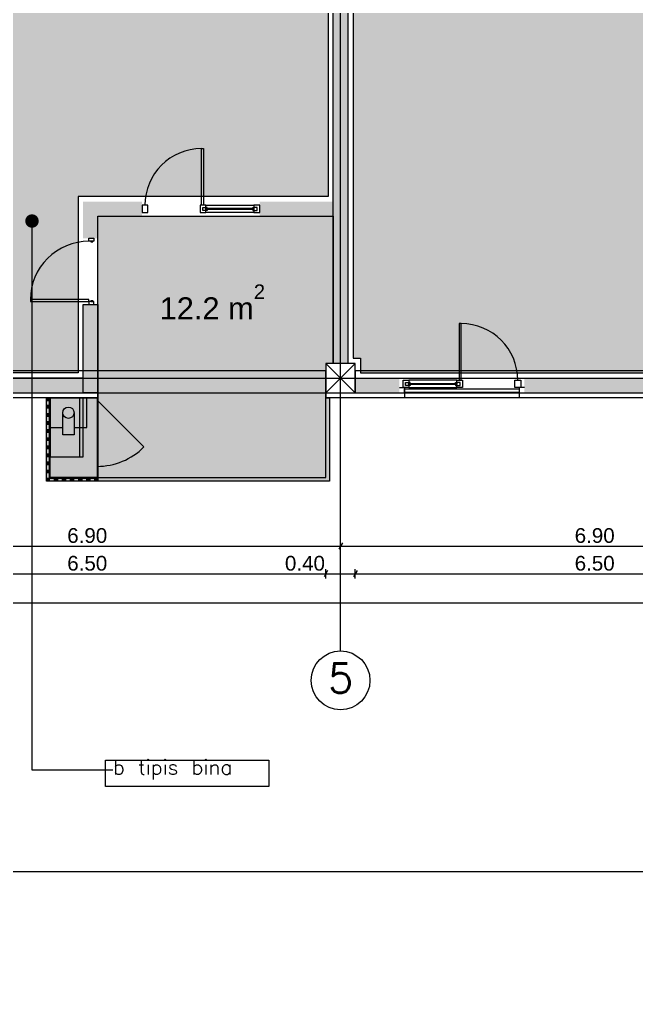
# Model space of a CAD drawing. Header units: millimetres. Extents: x 476244520 to 476657119, y 4620824743 to 4621446928.
# Drawn here: x 476413588 to 476421979, y 4621100136 to 4621113350 of the extents above; entities that cross this region are included whole.
import ezdxf

# ---------------------------------------------------------------- set-up
doc = ezdxf.new("R2010")
doc.units = ezdxf.units.MM
doc.header["$MEASUREMENT"] = 0
for name, color, linetype, lineweight in [('0_Pen_No__42_Pen_No__250_Pen_No__5', 5, 'Continuous', 0), ('2D Drafting - General_Pen_No__1_Pen_No__7', 7, 'Continuous', 0), ('2D Drafting - General_Pen_No__250_Pen_No__7_Pen_No__250', 7, 'Continuous', 0), ('2D Drafting - General_Pen_No__250_Pen_No__7_Pen_No__7', 7, 'Continuous', 0), ('2D Drafting - General_Pen_No__7_Pen_No__250', 7, 'Continuous', 0), ('2D Drafting - General_Pen_No__7_Pen_No__7_Pen_No__7', 7, 'Continuous', 0), ('Annotation - Text_Pen_No__7_Pen_No__5', 5, 'Continuous', 0), ('Doors_Pen_No__7_Pen_No__7_Pen_No__7', 7, 'Continuous', 0), ('G-Anno-Nplt_Pen_No__151', 151, 'Continuous', 0), ('G-Anno-Nplt_Pen_No__255', 255, 'Continuous', 0), ('G-Anno-Nplt_Pen_No__4', 7, 'Continuous', 0), ('G-Anno-Nplt_Pen_No__7', 7, 'Continuous', 0), ('gegmebi_Pen_No__1_Pen_No__7', 7, 'Continuous', 0), ('kar-panjara_Pen_No__7_Pen_No__7_Pen_No__7', 7, 'Continuous', 0), ('New_2D Drafting - General_Pen_No__250_Pen_No__7_Pen_No__255', 255, 'Continuous', 0), ('New_2D Drafting - General_Pen_No__2_Pen_No__250', 7, 'Continuous', 0), ('New_2D Drafting - General_Pen_No__30_Pen_No__9_Pen_No__9_Pen_No__255', 255, 'Continuous', 0), ('New_2D Drafting - General_Pen_No__30_Pen_No__9_Pen_No__9_Pen_No__7', 7, 'Continuous', 0), ('New_reg_nak_Pen_No__250', 7, 'Continuous', 0), ('New_reg_nak_Pen_No__7', 7, 'Continuous', 0), ('New_Structural - Bearing_Pen_No__1', 1, 'Continuous', 0), ('New_Structural - Bearing_Pen_No__250', 7, 'Continuous', 0), ('zoma_Pen_No__142', 142, 'Continuous', 0), ('zoma_Pen_No__5_Pen_No__5', 5, 'Continuous', 0)]:
    doc.layers.add(name, color=color, linetype=linetype, lineweight=lineweight)
doc.layers.add('zoma', color=7, linetype='Continuous')
doc.styles.add('GENERATED_STYLE_1', font='arial.ttf')
doc.styles.add('GENERATED_STYLE_2', font='arial.ttf')
doc.linetypes.add('Break', pattern='A,0,[1,A-4 бѓЎбѓђбѓ®бѓљбѓ\x98 - nikas1.Shx,S=15.679026,R=0,X=0,Y=0],-1975.557214,0', length=1975.557214)
doc.dimstyles.new('GENERATED_STYLE__1', dxfattribs={"dimtxt": 200, "dimasz": 64.421331, "dimexe": 0.18, "dimexo": 3, "dimgap": 0.09, "dimtad": 1, "dimtih": 1, "dimtoh": 1, "dimlfac": 0.001, "dimzin": 0, "dimdsep": 46, "dimtxsty": 'GENERATED_STYLE_2', "dimblk": 'ARROWHEAD_2', "dimblk1": 'ARROWHEAD_2', "dimblk2": 'ARROWHEAD_2', "dimcen": 0.09, "dimclrd": 142, "dimclre": 142, "dimclrt": 142, "dimadec": 0, "dimazin": 0, "dimtfac": 1, "dimtdec": 4, "dimtmove": 0, "dimatfit": 3, "dimfxl": 1, "dimtolj": 1, "dimtzin": 0, "dimarcsym": 0})
doc.dimstyles.new('GENERATED_STYLE__18', dxfattribs={"dimtxt": 0.18, "dimasz": 364.8, "dimexe": 0.18, "dimexo": 0.0625, "dimgap": 0.09, "dimtad": 0, "dimtih": 1, "dimtoh": 1, "dimdec": 4, "dimzin": 0, "dimdsep": 46, "dimcen": 0.09, "dimadec": 0, "dimazin": 0, "dimtfac": 1, "dimtdec": 4, "dimtmove": 0, "dimatfit": 3, "dimldrblk": 'ARROWHEAD_11', "dimfxl": 1, "dimtolj": 1, "dimtzin": 0, "dimarcsym": 0})
doc.dimstyles.new('GENERATED_STYLE__2', dxfattribs={"dimtxt": 200, "dimasz": 64.421331, "dimexe": 0.18, "dimexo": 3, "dimgap": 0.09, "dimtad": 1, "dimtih": 1, "dimtoh": 1, "dimlfac": 0.001, "dimzin": 0, "dimdsep": 46, "dimtxsty": 'GENERATED_STYLE_2', "dimblk": 'ARROWHEAD_2', "dimblk1": 'ARROWHEAD_2', "dimblk2": 'ARROWHEAD_2', "dimcen": 0.09, "dimclrd": 142, "dimclre": 142, "dimclrt": 142, "dimadec": 0, "dimazin": 0, "dimtfac": 1, "dimtdec": 4, "dimtmove": 2, "dimatfit": 3, "dimfxl": 1, "dimtolj": 1, "dimtzin": 0, "dimarcsym": 0})

# ---------------------------------------------------------------- blocks, each defined once
blk = doc.blocks.new('*D300', base_point=(476844527, 4621385791))
at = {"layer": 'zoma_Pen_No__142', "color": 142, "linetype": 'Continuous', "lineweight": 0, "transparency": 16777216}
for p, q in [((476411279, 4621086634), (476411230, 4621086550)), ((476411254, 4621086528), (476411254, 4621086655)), ((476411254, 4621086592), (476417754, 4621086592)), ((476417779, 4621086634), (476417730, 4621086550)), ((476417754, 4621086528), (476417754, 4621086655))]:
    blk.add_line(p, q, dxfattribs=at)
at = {"layer": 'zoma_Pen_No__142', "color": 142, "lineweight": 0, "transparency": 16777216, "char_height": 200, "attachment_point": 7, "style": 'GENERATED_STYLE_2'}
for s, insert in [('\\A1;{\\pql;\\fArial CYR|b0|i0|c204|p34;6.50}', (476414238, 4621086632)), ('\\A1;{\\pql;\\fArial CYR|b0|i0|c204|p34;0.40}', (476417198, 4621086632))]:
    blk.add_mtext(s, dxfattribs=dict(at, insert=insert))
blk = doc.blocks.new('ARROWHEAD_2')
at = {"color": 0, "linetype": 'Continuous', "lineweight": 0}
for p, q in [((0, 0), (-1, 0)), ((-0.38, -0.66), (0.38, 0.66))]:
    blk.add_line(p, q, dxfattribs=at)
blk = doc.blocks.new('*D301', base_point=(476844527, 4621385791))
at = {"layer": 'zoma_Pen_No__142', "color": 142, "linetype": 'Continuous', "lineweight": 0, "transparency": 16777216}
for p, q in [((476417779, 4621086634), (476417730, 4621086550)), ((476417754, 4621086528), (476417754, 4621086655)), ((476417754, 4621086592), (476418154, 4621086592)), ((476418179, 4621086634), (476418130, 4621086550)), ((476418154, 4621086528), (476418154, 4621086655))]:
    blk.add_line(p, q, dxfattribs=at)
blk = doc.blocks.new('*D302', base_point=(476844527, 4621385791))
at = {"layer": 'zoma_Pen_No__142', "color": 142, "linetype": 'Continuous', "lineweight": 0, "transparency": 16777216}
for p, q in [((476418179, 4621086634), (476418130, 4621086550)), ((476418154, 4621086528), (476418154, 4621086655)), ((476418154, 4621086592), (476424654, 4621086592)), ((476424679, 4621086634), (476424630, 4621086550)), ((476424654, 4621086528), (476424654, 4621086655))]:
    blk.add_line(p, q, dxfattribs=at)
at = {"layer": 'zoma_Pen_No__142', "color": 142, "lineweight": 0, "transparency": 16777216, "char_height": 200, "attachment_point": 7, "style": 'GENERATED_STYLE_2'}
for s, insert in [('\\A1;{\\pql;\\fArial CYR|b0|i0|c204|p34;6.50}', (476421138, 4621086632)), ('\\A1;{\\pql;\\fArial CYR|b0|i0|c204|p34;0.40}', (476424098, 4621086632))]:
    blk.add_mtext(s, dxfattribs=dict(at, insert=insert))
blk = doc.blocks.new('*D417', base_point=(476844527, 4621385791))
at = {"layer": 'zoma_Pen_No__142', "color": 142, "linetype": 'Continuous', "lineweight": 0, "transparency": 16777216}
for p, q in [((476411079, 4621106235), (476411030, 4621106150)), ((476411054, 4621106129), (476411054, 4621106256)), ((476417979, 4621106235), (476417930, 4621106150)), ((476417954, 4621106129), (476417954, 4621106256)), ((476411054, 4621106192), (476417954, 4621106192))]:
    blk.add_line(p, q, dxfattribs=at)
at = {"layer": 'zoma_Pen_No__142', "color": 142, "lineweight": 0, "transparency": 16777216, "insert": (476414238, 4621106232), "char_height": 200, "attachment_point": 7, "style": 'GENERATED_STYLE_2'}
blk.add_mtext('\\A1;{\\pql;\\fArial CYR|b0|i0|c204|p34;6.90}', dxfattribs=at)
blk = doc.blocks.new('*D418', base_point=(476844527, 4621385791))
at = {"layer": 'zoma_Pen_No__142', "color": 142, "linetype": 'Continuous', "lineweight": 0, "transparency": 16777216}
for p, q in [((476417979, 4621106235), (476417930, 4621106150)), ((476417954, 4621106129), (476417954, 4621106256)), ((476424879, 4621106235), (476424830, 4621106150)), ((476424854, 4621106129), (476424854, 4621106256)), ((476417954, 4621106192), (476424854, 4621106192))]:
    blk.add_line(p, q, dxfattribs=at)
at = {"layer": 'zoma_Pen_No__142', "color": 142, "lineweight": 0, "transparency": 16777216, "insert": (476421138, 4621106232), "char_height": 200, "attachment_point": 7, "style": 'GENERATED_STYLE_2'}
blk.add_mtext('\\A1;{\\pql;\\fArial CYR|b0|i0|c204|p34;6.90}', dxfattribs=at)
blk = doc.blocks.new('*D469', base_point=(476844527, 4621385791))
at = {"layer": 'zoma_Pen_No__142', "color": 142, "linetype": 'Continuous', "lineweight": 0, "transparency": 16777216}
for p, q in [((476411279, 4621105858), (476411230, 4621105773)), ((476411254, 4621105752), (476411254, 4621105879)), ((476417779, 4621105858), (476417730, 4621105773)), ((476417754, 4621105752), (476417754, 4621105879)), ((476411254, 4621105815), (476417754, 4621105815))]:
    blk.add_line(p, q, dxfattribs=at)
at = {"layer": 'zoma_Pen_No__142', "color": 142, "lineweight": 0, "transparency": 16777216, "char_height": 200, "attachment_point": 7, "style": 'GENERATED_STYLE_2'}
for s, insert in [('\\A1;{\\pql;\\fArial CYR|b0|i0|c204|p34;6.50}', (476414238, 4621105855)), ('\\A1;{\\pql;\\fArial CYR|b0|i0|c204|p34;0.40}', (476417198, 4621105855))]:
    blk.add_mtext(s, dxfattribs=dict(at, insert=insert))
blk = doc.blocks.new('*D470', base_point=(476844527, 4621385791))
at = {"layer": 'zoma_Pen_No__142', "color": 142, "linetype": 'Continuous', "lineweight": 0, "transparency": 16777216}
for p, q in [((476417779, 4621105858), (476417730, 4621105773)), ((476417754, 4621105752), (476417754, 4621105879)), ((476418179, 4621105858), (476418130, 4621105773)), ((476418154, 4621105752), (476418154, 4621105879)), ((476417754, 4621105815), (476418154, 4621105815))]:
    blk.add_line(p, q, dxfattribs=at)
blk = doc.blocks.new('*D471', base_point=(476844527, 4621385791))
at = {"layer": 'zoma_Pen_No__142', "color": 142, "linetype": 'Continuous', "lineweight": 0, "transparency": 16777216}
for p, q in [((476418179, 4621105858), (476418130, 4621105773)), ((476418154, 4621105752), (476418154, 4621105879)), ((476424679, 4621105858), (476424630, 4621105773)), ((476424654, 4621105752), (476424654, 4621105879)), ((476418154, 4621105815), (476424654, 4621105815))]:
    blk.add_line(p, q, dxfattribs=at)
at = {"layer": 'zoma_Pen_No__142', "color": 142, "lineweight": 0, "transparency": 16777216, "char_height": 200, "attachment_point": 7, "style": 'GENERATED_STYLE_2'}
for s, insert in [('\\A1;{\\pql;\\fArial CYR|b0|i0|c204|p34;6.50}', (476421138, 4621105855)), ('\\A1;{\\pql;\\fArial CYR|b0|i0|c204|p34;0.40}', (476424098, 4621105855))]:
    blk.add_mtext(s, dxfattribs=dict(at, insert=insert))
blk = doc.blocks.new('*D475', base_point=(476844527, 4621385791))
at = {"layer": 'zoma_Pen_No__142', "color": 142, "linetype": 'Continuous', "lineweight": 0, "transparency": 16777216}
for p, q in [((476390179, 4621105462), (476390130, 4621105377)), ((476390154, 4621105356), (476390154, 4621105483)), ((476431930, 4621105377), (476431979, 4621105462)), ((476431954, 4621105356), (476431954, 4621105483)), ((476390113, 4621105419), (476390154, 4621105419)), ((476390154, 4621105419), (476431954, 4621105419)), ((476431954, 4621105419), (476431996, 4621105419))]:
    blk.add_line(p, q, dxfattribs=at)
at = {"layer": 'zoma_Pen_No__142', "color": 142, "lineweight": 0, "transparency": 16777216, "insert": (476411278, 4621105459), "char_height": 200, "attachment_point": 7, "style": 'GENERATED_STYLE_2'}
blk.add_mtext('\\A1;{\\pql;\\fArial CYR|b0|i0|c204|p34;41.80}', dxfattribs=at)
blk = doc.blocks.new('ARROWHEAD_11')
at = {"color": 0, "linetype": 'Continuous', "lineweight": 0}
blk.add_line((0, 0), (-1, 0), dxfattribs=at)
at = {"color": 0, "linetype": 'Continuous', "lineweight": 0, "const_width": 0.25, "flags": 128}
blk.add_lwpolyline([(-0.125, 0, 1), (0.125, 0, 1)], format="xyb", close=True, dxfattribs=at)

msp = doc.modelspace()

# ---------------------------------------------------------------- hatches: boundary and pattern name
at = {"layer": '2D Drafting - General_Pen_No__250_Pen_No__7_Pen_No__7', "linetype": 'Continuous', "lineweight": 0}
for points in [[(476418054.207, 4621108674.633), (476417854.207, 4621108674.633), (476417854.207, 4621115174.633), (476418054.207, 4621115174.633)], [(476414454.207, 4621110874.633), (476414654.207, 4621110874.633), (476414654.207, 4621110374.63), (476414454.207, 4621110374.63)], [(476414654.207, 4621110674.633), (476414654.207, 4621110874.633), (476415254.48, 4621110874.633), (476415254.48, 4621110674.633)], [(476416854.478, 4621110674.633), (476417854.207, 4621110674.633), (476417854.207, 4621110874.633), (476416854.478, 4621110874.633)], [(476414654.207, 4621109474.63), (476414654.207, 4621108274.574), (476414454.207, 4621108274.574), (476414454.207, 4621109474.63)], [(476413453.992, 4621108474.633), (476413453.992, 4621108274.574), (476414454.207, 4621108274.574), (476414454.207, 4621108474.633)], [(476418154.207, 4621108274.634), (476418154.207, 4621108474.634), (476418754.207, 4621108474.634), (476418754.207, 4621108274.634)], [(476420454.208, 4621108274.633), (476422354.217, 4621108274.633), (476422354.217, 4621108474.58), (476420454.208, 4621108474.58)], [(476414004.204, 4621107124.662), (476414004.204, 4621108204.639), (476413994.204, 4621108204.639), (476413994.204, 4621107124.662)], [(476414654.204, 4621108204.633), (476414644.204, 4621108204.633), (476414644.204, 4621108174.633), (476414654.204, 4621108174.633)], [(476414654.204, 4621107274.634), (476414644.204, 4621107274.634), (476414644.204, 4621107124.684), (476414654.204, 4621107124.684)], [(476414654.109, 4621107124.662), (476413994.204, 4621107124.662), (476413994.204, 4621107114.662), (476414654.109, 4621107114.662)]]:
    msp.add_hatch(color=7, dxfattribs=at).paths.add_polyline_path(points)
at = {"layer": 'G-Anno-Nplt_Pen_No__151', "linetype": 'Continuous', "lineweight": 0, "true_color": 0x1f2f3f}
msp.add_hatch(color=169, dxfattribs=at).paths.add_polyline_path([(476417884.207, 4621125504.633), (476417884.207, 4621119144.633), (476417684.207, 4621119144.633), (476417684.207, 4621118844.633), (476417384.207, 4621118844.633), (476417384.207, 4621117983.615), (476417784.207, 4621117983.615), (476417784.207, 4621115644.633), (476417684.207, 4621115644.633), (476417684.207, 4621115104.633), (476417784.207, 4621115104.633), (476417784.207, 4621110944.575), (476414384.207, 4621110944.575), (476414384.207, 4621108544.574), (476411624.207, 4621108544.574), (476411624.207, 4621109194.763), (476411224.207, 4621109194.763), (476411224.207, 4621115104.633), (476411324.207, 4621115104.633), (476411324.207, 4621115644.633), (476411224.207, 4621115644.633), (476411224.207, 4621116931.925), (476411154.207, 4621116931.925), (476411154.207, 4621118674.633), (476411254.207, 4621118674.633), (476411254.207, 4621118924.633), (476411554.207, 4621118924.633), (476411554.207, 4621119945.651), (476411154.207, 4621119945.651), (476411154.207, 4621120547.903), (476411224.207, 4621120547.903), (476411224.207, 4621124604.636), (476414724.207, 4621124604.636), (476414724.207, 4621125704.633), (476417684.207, 4621125704.633), (476417684.207, 4621125504.633)])
h = msp.add_hatch(color=169, dxfattribs=at)
h.paths.add_polyline_path([(476418054.207, 4621115574.633), (476418154.207, 4621115574.633), (476418154.207, 4621115174.633), (476418124.207, 4621115174.633), (476418054.207, 4621115174.633), (476418054.207, 4621114033.845), (476418124.207, 4621114033.845), (476418124.207, 4621108744.633), (476418224.207, 4621108744.633), (476418224.207, 4621108544.633), (476424584.207, 4621108544.633), (476424584.207, 4621108744.633), (476424784.207, 4621108744.633), (476424784.207, 4621110044.633), (476431684.207, 4621110044.633), (476431684.207, 4621115104.633), (476430764.019, 4621115104.633), (476430764.019, 4621115644.633), (476431684.207, 4621115644.633), (476431684.207, 4621118604.633), (476431484.207, 4621118604.633), (476431484.207, 4621118707.891), (476425124.207, 4621118707.891), (476425124.207, 4621118604.633), (476424824.137, 4621118604.633), (476424824.137, 4621118307.89), (476423994.019, 4621118307.89), (476423994.019, 4621118707.891), (476420800.56, 4621118707.891), (476420800.56, 4621118777.891), (476418894.395, 4621118777.891), (476418894.395, 4621118377.891), (476418054.207, 4621118377.891)])
h.paths.add_polyline_path([(476424654.207, 4621115174.633), (476425054.207, 4621115174.633), (476425054.207, 4621115574.633), (476424654.207, 4621115574.633)], flags=0)
at = {"layer": 'G-Anno-Nplt_Pen_No__255', "linetype": 'Continuous', "lineweight": 0, "true_color": 0x3f3f3f}
msp.add_hatch(color=250, dxfattribs=at).paths.add_polyline_path([(476417854.207, 4621110674.633), (476417854.207, 4621108674.633), (476417754.207, 4621108674.633), (476417754.207, 4621108204.633), (476417804.207, 4621108204.633), (476417804.207, 4621107074.646), (476413954.21, 4621107074.669), (476413954.21, 4621108204.633), (476414654.207, 4621108204.633), (476414654.207, 4621110674.633)])
at = {"layer": 'New_2D Drafting - General_Pen_No__250_Pen_No__7_Pen_No__255', "linetype": 'Continuous', "lineweight": 0}
for points in [[(476414004.207, 4621108204.639), (476414504.207, 4621108204.634), (476414504.203, 4621107804.639), (476414331.218, 4621107804.64), (476414331.217, 4621107704.637), (476414177.191, 4621107704.639), (476414177.192, 4621107804.642), (476414004.203, 4621107804.643)], [(476414004.207, 4621108204.639), (476414454.207, 4621108204.639), (476414454.207, 4621107404.639), (476414004.207, 4621107404.639)]]:
    msp.add_hatch(color=255, dxfattribs=at).paths.add_polyline_path(points)
at = {"layer": 'New_2D Drafting - General_Pen_No__30_Pen_No__9_Pen_No__9_Pen_No__255', "linetype": 'Continuous', "lineweight": 0}
for points in [[(476413954.21, 4621108204.633), (476413994.21, 4621108204.633), (476413994.21, 4621108164.633), (476413954.21, 4621108164.633)], [(476413954.21, 4621108104.669), (476413994.21, 4621108104.669), (476413994.21, 4621108064.669), (476413954.21, 4621108064.669)], [(476413954.21, 4621107994.669), (476413994.21, 4621107994.669), (476413994.21, 4621107954.669), (476413954.21, 4621107954.669)], [(476413954.21, 4621107884.669), (476413994.21, 4621107884.669), (476413994.21, 4621107844.669), (476413954.21, 4621107844.669)], [(476413954.21, 4621107774.669), (476413994.21, 4621107774.669), (476413994.21, 4621107734.669), (476413954.21, 4621107734.669)], [(476413954.21, 4621107664.669), (476413994.21, 4621107664.669), (476413994.21, 4621107624.669), (476413954.21, 4621107624.669)], [(476413954.21, 4621107554.669), (476413994.21, 4621107554.669), (476413994.21, 4621107514.669), (476413954.21, 4621107514.669)], [(476413954.21, 4621107444.669), (476413994.21, 4621107444.669), (476413994.21, 4621107404.669), (476413954.21, 4621107404.669)], [(476413954.21, 4621107334.669), (476413994.21, 4621107334.669), (476413994.21, 4621107294.669), (476413954.21, 4621107294.669)], [(476413954.21, 4621107224.669), (476413994.21, 4621107224.669), (476413994.21, 4621107184.669), (476413954.21, 4621107184.669)], [(476413954.204, 4621107074.669), (476413954.204, 4621107114.669), (476413994.204, 4621107114.669), (476413994.204, 4621107074.669)], [(476413954.21, 4621107114.669), (476413994.21, 4621107114.669), (476413994.21, 4621107074.669), (476413954.21, 4621107074.669)], [(476414064.204, 4621107074.669), (476414064.204, 4621107114.669), (476414104.204, 4621107114.669), (476414104.204, 4621107074.669)], [(476414174.204, 4621107074.669), (476414174.204, 4621107114.669), (476414214.204, 4621107114.669), (476414214.204, 4621107074.669)], [(476414284.204, 4621107074.669), (476414284.204, 4621107114.669), (476414324.204, 4621107114.669), (476414324.204, 4621107074.669)], [(476414394.204, 4621107074.669), (476414394.204, 4621107114.669), (476414434.204, 4621107114.669), (476414434.204, 4621107074.669)], [(476414504.204, 4621107074.669), (476414504.204, 4621107114.669), (476414544.204, 4621107114.669), (476414544.204, 4621107074.669)], [(476414614.204, 4621107074.669), (476414614.204, 4621107114.669), (476414654.204, 4621107114.669), (476414654.204, 4621107074.669)]]:
    msp.add_hatch(color=255, dxfattribs=at).paths.add_polyline_path(points)

# ---------------------------------------------------------------- linework, layer by layer
at = {"layer": '0_Pen_No__42_Pen_No__250_Pen_No__5', "color": 5, "linetype": 'Continuous', "lineweight": 0}
msp.add_circle((476417954.207, 4621104365.036), 400, dxfattribs=at)
msp.add_circle((476417954.207, 4621104365.036), 400, dxfattribs=at)
at = {"layer": '2D Drafting - General_Pen_No__1_Pen_No__7', "color": 7, "linetype": 'Continuous', "lineweight": 0}
for p, q in [((476418154.207, 4621108274.633), (476417754.207, 4621108674.633)), ((476417754.207, 4621108274.633), (476418154.207, 4621108674.633))]:
    msp.add_line(p, q, dxfattribs=at)
at = {"layer": '2D Drafting - General_Pen_No__1_Pen_No__7', "color": 7, "linetype": 'Continuous', "lineweight": 0, "flags": 128}
for points in [[(476417754.207, 4621108274.633), (476418154.207, 4621108274.633), (476418154.207, 4621108674.633), (476417754.207, 4621108674.633)], [(476411254.207, 4621108274.633), (476417754.207, 4621108274.633), (476417754.207, 4621108574.633), (476411254.207, 4621108574.633)], [(476418154.207, 4621108274.633), (476424654.207, 4621108274.633), (476424654.207, 4621108574.633), (476418154.207, 4621108574.633)]]:
    msp.add_lwpolyline(points, close=True, dxfattribs=at)
at = {"layer": '2D Drafting - General_Pen_No__250_Pen_No__7_Pen_No__250', "color": 7, "linetype": 'Continuous', "lineweight": 0, "flags": 128}
for points in [[(476418054.207, 4621108674.633), (476417854.207, 4621108674.633), (476417854.207, 4621115174.633), (476418054.207, 4621115174.633)], [(476414654.207, 4621109474.63), (476414654.207, 4621108274.574), (476414454.207, 4621108274.574), (476414454.207, 4621109474.63)], [(476413453.992, 4621108474.633), (476413453.992, 4621108274.574), (476414454.207, 4621108274.574), (476414454.207, 4621108474.633)], [(476414004.204, 4621107124.662), (476414004.204, 4621108204.639), (476413994.204, 4621108204.639), (476413994.204, 4621107124.662)], [(476414654.204, 4621108204.633), (476414644.204, 4621108204.633), (476414644.204, 4621108174.633), (476414654.204, 4621108174.633)], [(476414654.204, 4621107274.634), (476414644.204, 4621107274.634), (476414644.204, 4621107124.684), (476414654.204, 4621107124.684)], [(476414654.109, 4621107124.662), (476413994.204, 4621107124.662), (476413994.204, 4621107114.662), (476414654.109, 4621107114.662)]]:
    msp.add_lwpolyline(points, close=True, dxfattribs=at)
at = {"layer": '2D Drafting - General_Pen_No__7_Pen_No__250', "color": 7, "linetype": 'Continuous', "lineweight": 0, "flags": 128}
for points in [[(476418754.207, 4621108344.749), (476418824.222, 4621108344.748), (476418824.221, 4621108204.672)], [(476420454.208, 4621108344.799), (476420384.193, 4621108344.801), (476420384.199, 4621108204.672)]]:
    msp.add_lwpolyline(points, dxfattribs=at)
at = {"layer": '2D Drafting - General_Pen_No__7_Pen_No__7_Pen_No__7', "color": 7, "linetype": 'Continuous', "lineweight": 0, "flags": 128}
for points in [[(476416774.474, 4621110724.552), (476416124.474, 4621110724.58), (476416124.478, 4621110824.52), (476416774.478, 4621110824.491)], [(476418884.195, 4621108344.753), (476419534.195, 4621108344.781), (476419534.19, 4621108444.721), (476418884.19, 4621108444.692)]]:
    msp.add_lwpolyline(points, close=True, dxfattribs=at)
at = {"layer": '2D Drafting - General_Pen_No__7_Pen_No__7_Pen_No__7', "color": 7, "linetype": 'Continuous', "lineweight": 0}
for centre, radius, start, end in [((476416064.789, 4621110824.533), 770.311, 89.9974687, 179.994289), ((476414531.783, 4621109540.808), 794.311, 89.9998034, 180.0014849), ((476419593.879, 4621108444.734), 770.311, 0.005711, 90.0025313)]:
    msp.add_arc(centre, radius, start, end, dxfattribs=at)
at = {"layer": 'Doors_Pen_No__7_Pen_No__7_Pen_No__7', "color": 7, "linetype": 'Continuous', "lineweight": 0, "flags": 128}
for points in [[(476416091.456, 4621110824.531), (476416064.789, 4621110824.533), (476416064.823, 4621111594.844), (476416091.49, 4621111594.843)], [(476414599.518, 4621110374.632), (476414599.519, 4621110335.12), (476414531.786, 4621110335.119), (476414531.785, 4621110374.63)], [(476414585.119, 4621110326.231), (476414585.119, 4621110335.12), (476414558.452, 4621110335.119), (476414558.453, 4621110326.23)], [(476414531.784, 4621109514.141), (476414531.783, 4621109540.808), (476413737.472, 4621109540.787), (476413737.472, 4621109514.12)], [(476414585.117, 4621109514.142), (476414585.117, 4621109523.031), (476414558.45, 4621109523.03), (476414558.45, 4621109514.142)], [(476414599.518, 4621109474.632), (476414599.517, 4621109514.143), (476414531.784, 4621109514.141), (476414531.785, 4621109474.63)], [(476419567.212, 4621108444.732), (476419593.879, 4621108444.734), (476419593.845, 4621109215.045), (476419567.178, 4621109215.044)]]:
    msp.add_lwpolyline(points, close=True, dxfattribs=at)
at = {"layer": 'G-Anno-Nplt_Pen_No__4', "color": 7, "linetype": 'Continuous', "lineweight": 0, "flags": 128}
for points in [[(476423994.019, 4621118707.891), (476420800.56, 4621118707.891), (476420800.56, 4621118777.891), (476418894.395, 4621118777.891), (476418894.395, 4621118377.891), (476418054.207, 4621118377.891), (476418054.207, 4621115574.633), (476418154.207, 4621115574.633), (476418154.207, 4621115174.633), (476418124.207, 4621115174.633), (476418054.207, 4621115174.633), (476418054.207, 4621114033.845), (476418124.207, 4621114033.845), (476418124.207, 4621108744.633), (476418224.207, 4621108744.633), (476418224.207, 4621108544.633), (476424584.207, 4621108544.633)], [(476417784.207, 4621115104.633), (476417784.207, 4621110944.575), (476414384.207, 4621110944.575), (476414384.207, 4621108544.574), (476411624.207, 4621108544.574), (476411624.207, 4621109194.763), (476411224.207, 4621109194.763), (476411224.207, 4621115104.633)]]:
    msp.add_lwpolyline(points, dxfattribs=at)
msp.add_lwpolyline([(476417854.207, 4621110674.633), (476417854.207, 4621108674.633), (476417754.207, 4621108674.633), (476417754.207, 4621108204.633), (476417804.207, 4621108204.633), (476417804.207, 4621107074.646), (476413954.21, 4621107074.669), (476413954.21, 4621108204.633), (476414654.207, 4621108204.633), (476414654.207, 4621110674.633)], close=True, dxfattribs=at)
at = {"layer": 'gegmebi_Pen_No__1_Pen_No__7', "color": 7, "linetype": 'Continuous', "lineweight": 0, "flags": 128}
for points in [[(476414331.218, 4621107804.64), (476414504.203, 4621107804.639), (476414504.207, 4621108204.634), (476414004.207, 4621108204.639), (476414004.203, 4621107804.643), (476414177.192, 4621107804.642)], [(476414331.22, 4621108004.639), (476414331.217, 4621107704.637), (476414177.191, 4621107704.639), (476414177.194, 4621108004.64)]]:
    msp.add_lwpolyline(points, dxfattribs=at)
at = {"layer": 'kar-panjara_Pen_No__7_Pen_No__7_Pen_No__7', "color": 7, "linetype": 'Continuous', "lineweight": 0, "flags": 128}
for points in [[(476415254.474, 4621110724.601), (476415334.474, 4621110724.597), (476415334.478, 4621110824.597), (476415254.478, 4621110824.601)], [(476416044.474, 4621110724.523), (476416124.474, 4621110724.52), (476416124.478, 4621110824.52), (476416044.478, 4621110824.523)], [(476416079.477, 4621110794.522), (476416124.477, 4621110794.52), (476416124.476, 4621110779.52), (476416124.476, 4621110769.52), (476416139.476, 4621110769.519), (476416139.475, 4621110754.519), (476416079.475, 4621110754.522)], [(476416139.477, 4621110794.519), (476416124.477, 4621110794.52), (476416124.476, 4621110779.52), (476416139.476, 4621110779.519)], [(476416774.476, 4621110779.491), (476416124.476, 4621110779.52), (476416124.476, 4621110769.52), (476416774.476, 4621110769.491)], [(476416819.477, 4621110794.489), (476416774.477, 4621110794.491), (476416774.476, 4621110779.491), (476416774.476, 4621110769.491), (476416759.476, 4621110769.491), (476416759.475, 4621110754.492), (476416819.475, 4621110754.489)], [(476416759.477, 4621110794.492), (476416774.477, 4621110794.491), (476416774.476, 4621110779.491), (476416759.476, 4621110779.492)], [(476416774.474, 4621110724.552), (476416854.474, 4621110724.548), (476416854.478, 4621110824.548), (476416774.478, 4621110824.552)], [(476418884.195, 4621108344.753), (476418804.195, 4621108344.749), (476418804.19, 4621108444.749), (476418884.19, 4621108444.753)], [(476418839.192, 4621108414.69), (476418884.192, 4621108414.692), (476418884.192, 4621108399.692), (476418884.193, 4621108389.692), (476418899.193, 4621108389.693), (476418899.193, 4621108374.693), (476418839.193, 4621108374.69)], [(476418899.192, 4621108414.693), (476418884.192, 4621108414.692), (476418884.192, 4621108399.692), (476418899.192, 4621108399.693)], [(476418884.192, 4621108399.692), (476419534.192, 4621108399.721), (476419534.193, 4621108389.721), (476418884.193, 4621108389.692)], [(476419519.192, 4621108414.72), (476419534.192, 4621108414.721), (476419534.192, 4621108399.721), (476419519.192, 4621108399.72)], [(476419579.192, 4621108414.723), (476419534.192, 4621108414.721), (476419534.192, 4621108399.721), (476419534.193, 4621108389.721), (476419519.193, 4621108389.72), (476419519.193, 4621108374.72), (476419579.193, 4621108374.723)], [(476419614.195, 4621108344.724), (476419534.195, 4621108344.721), (476419534.19, 4621108444.721), (476419614.19, 4621108444.724)], [(476420404.195, 4621108344.802), (476420324.195, 4621108344.798), (476420324.19, 4621108444.798), (476420404.19, 4621108444.802)]]:
    msp.add_lwpolyline(points, close=True, dxfattribs=at)
at = {"layer": 'New_2D Drafting - General_Pen_No__2_Pen_No__250', "color": 7, "linetype": 'Continuous', "lineweight": 0, "flags": 128}
msp.add_lwpolyline([(476414758.377, 4621103282.552), (476416978.382, 4621103282.552), (476416978.382, 4621102923.176), (476414758.377, 4621102923.176)], close=True, dxfattribs=at)
at = {"layer": 'New_2D Drafting - General_Pen_No__30_Pen_No__9_Pen_No__9_Pen_No__7', "color": 7, "linetype": 'Continuous', "lineweight": 0, "flags": 128}
for points in [[(476413954.21, 4621108204.633), (476413994.21, 4621108204.633), (476413994.21, 4621108164.633), (476413954.21, 4621108164.633)], [(476413954.21, 4621108104.669), (476413994.21, 4621108104.669), (476413994.21, 4621108064.669), (476413954.21, 4621108064.669)], [(476413954.21, 4621107994.669), (476413994.21, 4621107994.669), (476413994.21, 4621107954.669), (476413954.21, 4621107954.669)], [(476413954.21, 4621107884.669), (476413994.21, 4621107884.669), (476413994.21, 4621107844.669), (476413954.21, 4621107844.669)], [(476413954.21, 4621107774.669), (476413994.21, 4621107774.669), (476413994.21, 4621107734.669), (476413954.21, 4621107734.669)], [(476413954.21, 4621107664.669), (476413994.21, 4621107664.669), (476413994.21, 4621107624.669), (476413954.21, 4621107624.669)], [(476413954.21, 4621107554.669), (476413994.21, 4621107554.669), (476413994.21, 4621107514.669), (476413954.21, 4621107514.669)], [(476413954.21, 4621107444.669), (476413994.21, 4621107444.669), (476413994.21, 4621107404.669), (476413954.21, 4621107404.669)], [(476413954.21, 4621107334.669), (476413994.21, 4621107334.669), (476413994.21, 4621107294.669), (476413954.21, 4621107294.669)], [(476413954.21, 4621107224.669), (476413994.21, 4621107224.669), (476413994.21, 4621107184.669), (476413954.21, 4621107184.669)], [(476413954.204, 4621107074.669), (476413954.204, 4621107114.669), (476413994.204, 4621107114.669), (476413994.204, 4621107074.669)], [(476413954.21, 4621107114.669), (476413994.21, 4621107114.669), (476413994.21, 4621107074.669), (476413954.21, 4621107074.669)], [(476414064.204, 4621107074.669), (476414064.204, 4621107114.669), (476414104.204, 4621107114.669), (476414104.204, 4621107074.669)], [(476414174.204, 4621107074.669), (476414174.204, 4621107114.669), (476414214.204, 4621107114.669), (476414214.204, 4621107074.669)], [(476414284.204, 4621107074.669), (476414284.204, 4621107114.669), (476414324.204, 4621107114.669), (476414324.204, 4621107074.669)], [(476414394.204, 4621107074.669), (476414394.204, 4621107114.669), (476414434.204, 4621107114.669), (476414434.204, 4621107074.669)], [(476414504.204, 4621107074.669), (476414504.204, 4621107114.669), (476414544.204, 4621107114.669), (476414544.204, 4621107074.669)], [(476414614.204, 4621107074.669), (476414614.204, 4621107114.669), (476414654.204, 4621107114.669), (476414654.204, 4621107074.669)]]:
    msp.add_lwpolyline(points, close=True, dxfattribs=at)
at = {"layer": 'New_reg_nak_Pen_No__250', "color": 7, "linetype": 'Continuous', "lineweight": 0}
for p, q in [((476414408.729, 4621107404.639), (476414408.729, 4621108204.639)), ((476414644.204, 4621108174.633), (476414644.204, 4621107274.634))]:
    msp.add_line(p, q, dxfattribs=at)
at = {"layer": 'New_reg_nak_Pen_No__250', "color": 7, "linetype": 'Continuous', "lineweight": 0, "flags": 128}
for points in [[(476420384.193, 4621108330.737), (476420384.193, 4621108280.79), (476418824.222, 4621108280.79), (476418824.222, 4621108330.737)], [(476414004.207, 4621108204.639), (476414004.207, 4621107404.639), (476414454.207, 4621107404.639), (476414454.207, 4621108204.639)]]:
    msp.add_lwpolyline(points, close=True, dxfattribs=at)
msp.add_lwpolyline([(476414654.207, 4621108274.633), (476414654.207, 4621107124.684), (476417754.207, 4621107124.684), (476417754.207, 4621108204.633), (476417804.207, 4621108204.633), (476417804.207, 4621107074.646), (476414654.207, 4621107074.676)], dxfattribs=at)
at = {"layer": 'New_reg_nak_Pen_No__250', "color": 7, "linetype": 'Continuous', "lineweight": 0}
msp.add_circle((476414254.207, 4621108004.639), 77.013, dxfattribs=at)
at = {"layer": 'New_reg_nak_Pen_No__7', "color": 7, "linetype": 'Continuous', "lineweight": 0, "flags": 128}
for points in [[(476414654.207, 4621108274.633), (476414654.207, 4621108204.633), (476407454.207, 4621108204.633), (476407454.207, 4621108274.633)], [(476425054.207, 4621108274.633), (476425054.207, 4621108204.633), (476417754.207, 4621108204.633), (476417754.207, 4621108274.633)]]:
    msp.add_lwpolyline(points, dxfattribs=at)
at = {"layer": 'New_Structural - Bearing_Pen_No__1', "color": 1, "linetype": 'Break', "lineweight": 0}
msp.add_line((476374220.452, 4621101768.019), (476442354.006, 4621101768.019), dxfattribs=at)
at = {"layer": 'New_Structural - Bearing_Pen_No__250', "color": 7, "linetype": 'Continuous', "lineweight": 0}
msp.add_line((476414644.192, 4621108174.634), (476415280.591, 4621107538.234), dxfattribs=at)
msp.add_arc((476414644.204, 4621108174.622), 899.988, 270, 315, dxfattribs=at)
at = {"layer": 'zoma_Pen_No__5_Pen_No__5', "color": 5, "linetype": 'Continuous', "lineweight": 0}
for p, q in [((476417954.207, 4621104765.036), (476417954.207, 4621129475.842)), ((476386273.656, 4621108474.633), (476436160.037, 4621108474.633)), ((476386273.656, 4621108474.633), (476436160.037, 4621108474.633))]:
    msp.add_line(p, q, dxfattribs=at)

# ---------------------------------------------------------------- texts
at = {"layer": 'Annotation - Text_Pen_No__7_Pen_No__5', "color": 5, "linetype": 'Continuous', "lineweight": 0, "insert": (476417956.365, 4621104596.808), "char_height": 400, "attachment_point": 2}
msp.add_mtext('\\A1;{\\pqc;\\Ftxt.shx;5}', dxfattribs=at)
at = {"layer": 'G-Anno-Nplt_Pen_No__7', "color": 7, "lineweight": 0, "insert": (476415493.265, 4621109272.789), "char_height": 300, "attachment_point": 7, "style": 'GENERATED_STYLE_1'}
msp.add_mtext('{\\fArial|b0|i0|c0|p34;12.2 m{\\H0.66x;\\S2^  ;}}', dxfattribs=at)
at = {"layer": 'New_2D Drafting - General_Pen_No__2_Pen_No__250', "color": 7, "linetype": 'Continuous', "lineweight": 0, "insert": (476414858.377, 4621103151.289), "char_height": 200, "attachment_point": 4}
msp.add_mtext('\\A1;{\\pql;\\Ftxt.shx;b tipis bina}', dxfattribs=at)

# ---------------------------------------------------------------- dimensions: what is measured, and where the dimension line sits
at = {"layer": 'zoma', "color": 142, "linetype": 'Continuous', "lineweight": 0}
for base, p1, p2, dimstyle, picture, middle in [((476417754.207, 4621086591.914), (476411254.207, 4621119698.106), (476417754.207, 4621119698.106), 'GENERATED_STYLE__1', '*D300', (476414497.914, 4621086731.914)), ((476418154.207, 4621086591.914), (476417754.207, 4621119698.106), (476418154.207, 4621119698.106), 'GENERATED_STYLE__1', '*D301', (476417457.359, 4621086731.914)), ((476424654.207, 4621086591.914), (476418154.207, 4621119698.106), (476424654.207, 4621119698.106), 'GENERATED_STYLE__1', '*D302', (476421397.914, 4621086731.914)), ((476417954.207, 4621106192.462), (476411054.207, 4621107831.158), (476417954.207, 4621107831.158), 'GENERATED_STYLE__1', '*D417', (476414497.914, 4621106332.462)), ((476424854.207, 4621106192.462), (476417954.207, 4621107831.158), (476424854.207, 4621107831.158), 'GENERATED_STYLE__1', '*D418', (476421397.914, 4621106332.462)), ((476431954.207, 4621105419.283), (476390154.207, 4621107277.872), (476431954.207, 4621107277.872), 'GENERATED_STYLE__2', '*D475', (476411613.52, 4621105559.283)), ((476417754.207, 4621105815.265), (476411254.207, 4621107317.932), (476417754.207, 4621107317.932), 'GENERATED_STYLE__1', '*D469', (476414497.914, 4621105955.265)), ((476418154.207, 4621105815.265), (476417754.207, 4621107317.932), (476418154.207, 4621107317.932), 'GENERATED_STYLE__1', '*D470', (476417457.359, 4621105955.265)), ((476424654.207, 4621105815.265), (476418154.207, 4621107317.932), (476424654.207, 4621107317.932), 'GENERATED_STYLE__1', '*D471', (476421397.914, 4621105955.265))]:
    dim = msp.add_linear_dim(base=base, p1=p1, p2=p2, dimstyle=dimstyle, dxfattribs=at)
    dim.commit()
    dim.dimension.update_dxf_attribs({"geometry": picture, "text_midpoint": middle, "dimtype": 160})

# ---------------------------------------------------------------- leaders
at = {"layer": 'New_2D Drafting - General_Pen_No__2_Pen_No__250', "color": 7, "linetype": 'Continuous', "lineweight": 0, "annotation_type": 0, "has_hookline": 1, "hookline_direction": 0, "text_width": 1933.333}
msp.add_leader([(476413758.377, 4621110609.424), (476413758.377, 4621103151.289), (476414858.287, 4621103151.289)], dimstyle='GENERATED_STYLE__18', dxfattribs=at)

doc.saveas('drawing.dxf')
